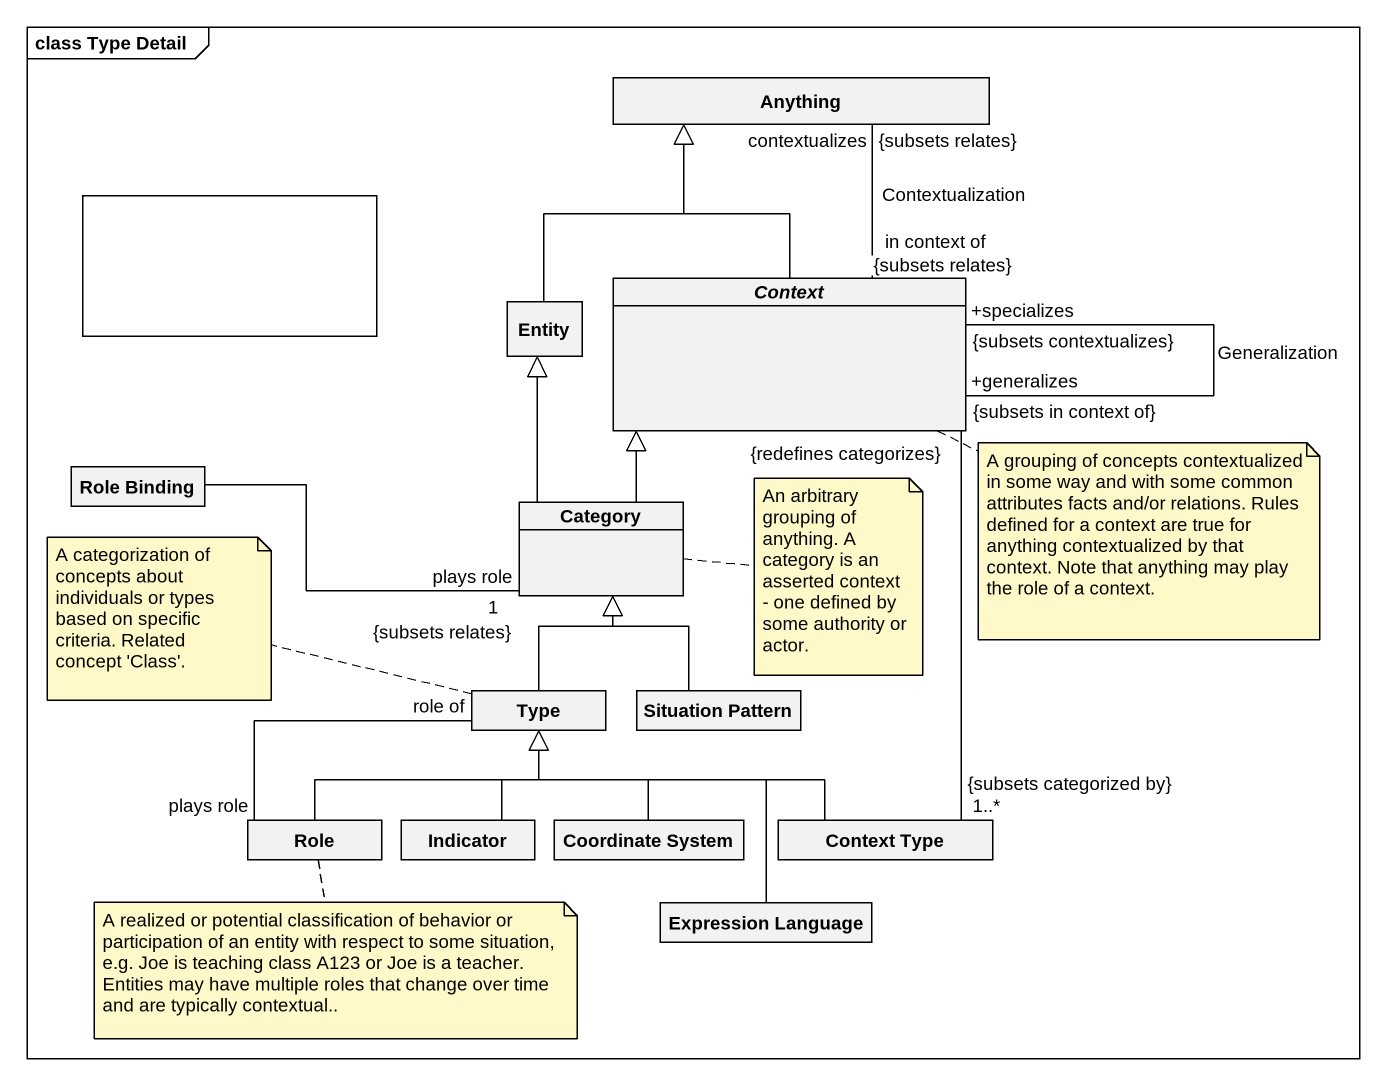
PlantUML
@startuml
mainframe class Type Detail
allowmixing
hide circle
hide empty members
class Anything
rectangle " " as rectangle1
class "Entity" as Entity_
abstract class Context
class "Role Binding" as Role_Binding
class Category
class Type
class "Situation Pattern" as Situation_Pattern
class Role
class Indicator
class "Coordinate System" as Coordinate_System
class "Context Type" as Context_Type
class "Expression Language" as Expression_Language
Entity_ -up-|> Anything
Context "in context of\n{subsets relates}" -up- "contextualizes\n{subsets relates}" Anything : Contextualization
Context -up-|> Anything
Context "+specializes\n{subsets contextualizes}" -- "+generalizes\n{subsets in context of}" Context : Generalization
Role_Binding -right- "plays role\n1\n{subsets relates}" Category
Category -up-|> Entity_
Category -up-|> Context
Type -up-|> Category
Situation_Pattern -up-|> Category
Role -right-|> Type
Role "plays role" -right- "role of" Type
Indicator -up-|> Type
Coordinate_System -up-|> Type
Context_Type "1..*\n{subsets categorized by}" -up- "{redefines categorizes}" Context
Context_Type -left-|> Type
Expression_Language -up-|> Type
note right of Context : A grouping of concepts contextualized in some way and with some common attributes facts and/or relations. Rules defined for a context are true for anything contextualized by that context. Note that anything may play the role of a context.
note right of Category : An arbitrary grouping of anything. A category is an asserted context - one defined by some authority or actor.
note left of Type : A categorization of concepts about individuals or types based on specific criteria. Related concept 'Class'.
note bottom of Role : A realized or potential classification of behavior or participation of an entity with respect to some situation, e.g. Joe is teaching class A123 or Joe is a teacher. Entities may have multiple roles that change over time and are typically contextual..
@enduml
